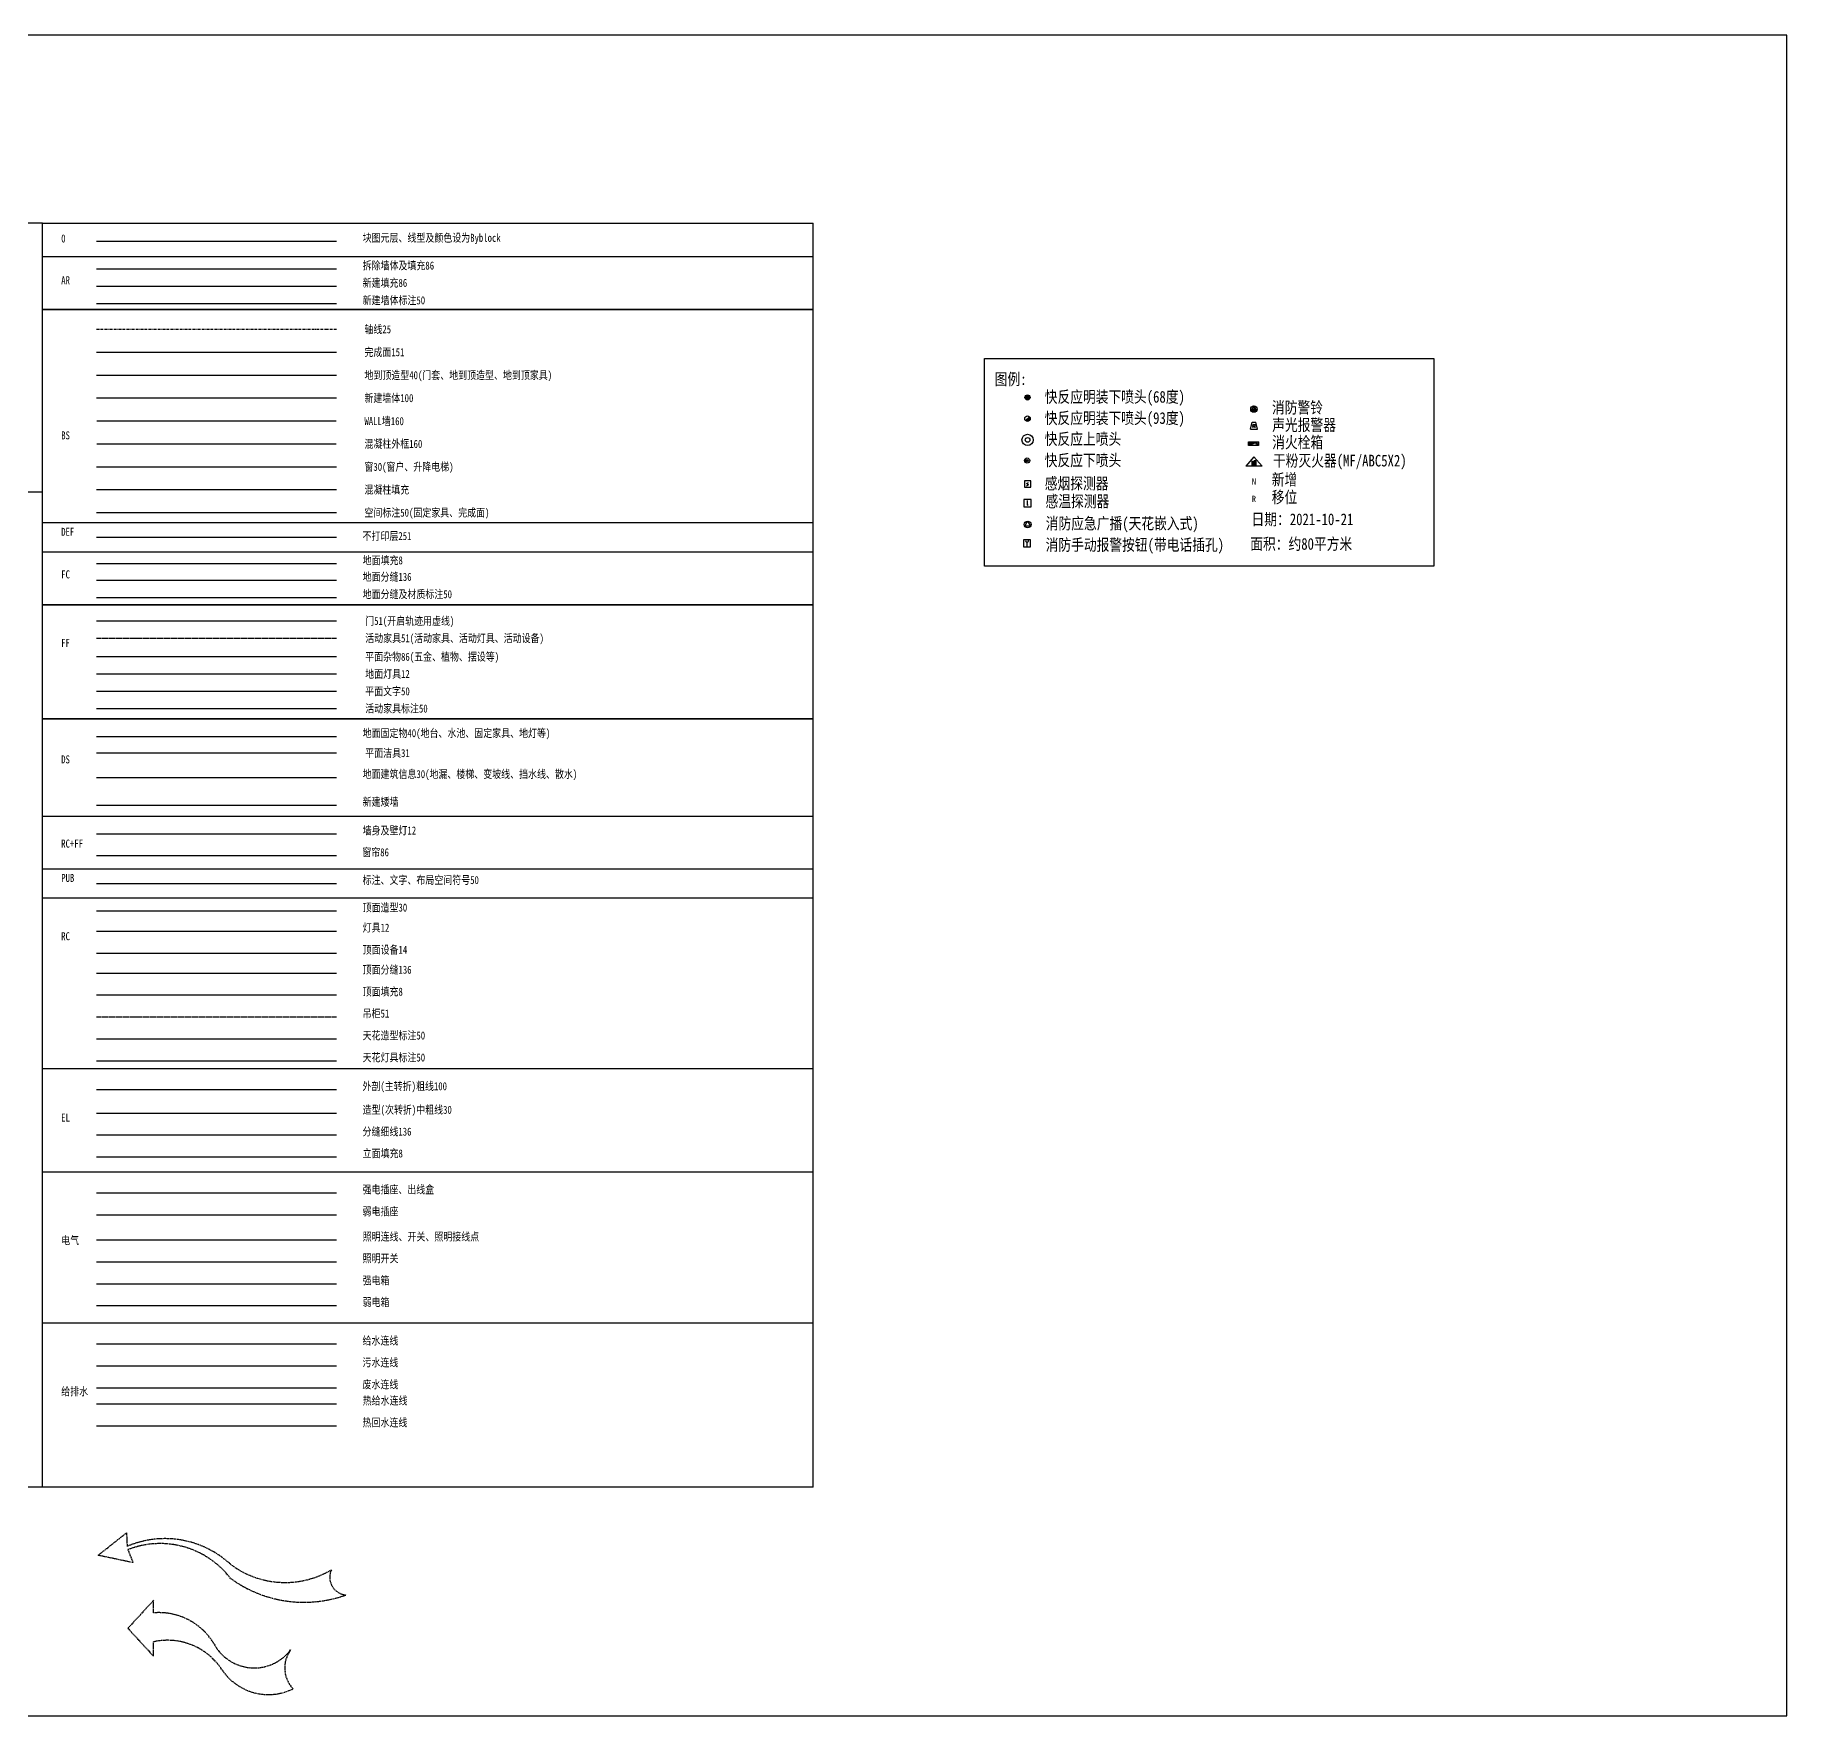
# Model space of a CAD drawing. Header units: millimetres. Extents: x 2430 to 3210, y 1273 to 1693.
# Drawn here: x 2771.8 to 3209.7, y 1272.6 to 1692.6 of the extents above; entities that cross this region are included whole.
import ezdxf

# ---------------------------------------------------------------- set-up
doc = ezdxf.new("R2010")
doc.units = ezdxf.units.MM
doc.linetypes.add('DASH', pattern=[0.35, 0.25, -0.1])
doc.linetypes.add('DHX6', pattern=[1.03, 0.6, -0.2, 0.03, -0.2])
doc.layers.get('Defpoints').update_dxf_attribs({"color": 250})
for name, color, linetype in [('0P-FE-SP', 130, 'Continuous'), ('A-喷淋', 4, 'Continuous'), ('AR-新建标注50', 50, 'Continuous'), ('AR_拆除墙体及填充86', 86, 'Continuous'), ('AR_新建填充86', 86, 'Continuous'), ('BS-空间标注50', 50, 'Continuous'), ('BS_DOTE_轴线25', 25, 'DHX6'), ('BS_FINISH_完成面151', 151, 'Continuous'), ('BS_FIXTURE_地到顶造型51', 40, 'Continuous'), ('BS_WALL_新墙100', 100, 'Continuous'), ('BS_WINDOW_窗30', 30, 'Continuous'), ('COL_FILL', 8, 'Continuous'), ('COLUMN', 160, 'Continuous'), ('DS-FIXT-厨卫洁具', 31, 'Continuous'), ('DS_AR_地面建筑信息30', 30, 'Continuous'), ('DS_OBJECT_地面固定物51', 40, 'Continuous'), ('DS_WALL_矮墙100', 100, 'Continuous'), ('E 照明开关', 1, 'Continuous'), ('EL_HATCH_立面填充8', 8, 'Continuous'), ('EL_MAJOR_转折粗线100', 100, 'Continuous'), ('EL_MIDDLE_造型中粗线30', 30, 'Continuous'), ('EL_PATTERN_分缝细线136', 136, 'Continuous'), ('EQUIP-箱柜', 3, 'Continuous'), ('EQUIP-通讯', 4, 'Continuous'), ('E弱电插座', 4, 'Continuous'), ('E强电插座', 12, 'Continuous'), ('FC-地面标注50', 50, 'Continuous'), ('FC_HATCH_地面填充8', 8, 'Continuous'), ('FC_PATTERN_地面分缝136', 136, 'Continuous'), ('FF-TEXT', 50, 'Continuous'), ('FF-家具标注50', 50, 'Continuous'), ('FF_DOOR_门扇51', 51, 'Continuous'), ('FF_FURN_活动家具51', 51, 'DASH'), ('FF_LIGHT_地面灯具12', 12, 'Continuous'), ('FF_PLANS_平面杂物86', 86, 'Continuous'), ('FS-喷头', 6, 'Continuous'), ('FSE-报警设备', 6, 'Continuous'), ('FSE-温烟探头', 6, 'Continuous'), ('PIPE-污水', 2, 'TG_W'), ('PIPE-热回水', 1, 'Continuous'), ('PIPE-热给水', 1, 'Continuous'), ('PIPE-给水', 3, 'TG_J'), ('PUB_DIM_标注50', 50, 'Continuous'), ('RC+FF_CURTAIN_窗帘86', 86, 'Continuous'), ('RC+FF_WALLLAMP_壁灯12', 12, 'Continuous'), ('RC-天花灯具标注50', 50, 'Continuous'), ('RC-天花造型标注50', 50, 'Continuous'), ('RC_CEILING_顶面造型30', 30, 'Continuous'), ('RC_EQUIPMENT_顶面设备14', 14, 'Continuous'), ('RC_FURN_吊柜51', 51, 'DASH'), ('RC_HATCH_顶面填充8', 8, 'Continuous'), ('RC_LIGHT_灯具12', 12, 'Continuous'), ('RC_PATTERN_顶面分缝136', 136, 'Continuous'), ('WALL', 160, 'Continuous'), ('WIRE-照明', 60, 'Continuous'), ('消防广播', 6, 'Continuous'), ('消防广播-FS-GB', 6, 'Continuous')]:
    doc.layers.add(name, color=color, linetype=linetype)
doc.styles.add('-宋体', font='', dxfattribs={"width": 0.8})
doc.styles.get("Standard").update_dxf_attribs({"font": 'arial.ttf'})
doc.styles.add('STYLE3', font='', dxfattribs={"width": 0.8})
doc.styles.add('TG_LINETYPE', font='SIMPLEX', dxfattribs={"width": 0.8, "height": 2, "bigfont": 'HZTXT'})
doc.styles.add('黑体', font='simhei.ttf', dxfattribs={"width": 0.7})
doc.styles.get('-宋体').set_extended_font_data('SimSun')
doc.styles.get('STYLE3').set_extended_font_data('NSimSun')
doc.linetypes.add('TG_J', pattern='A,2,-0.3,["J",TG_LINETYPE,S=0.1,R=0,X=-0.23,Y=-0.15],0', length=2.3)
doc.linetypes.add('TG_R1', pattern='A,2,-0.6,["R1",TG_LINETYPE,S=0.1,R=0,X=-0.52,Y=-0.15],0', length=2.6)
doc.linetypes.add('TG_RH1', pattern='A,2,-0.6,["RH1",TG_LINETYPE,S=0.1,R=0,X=-0.52,Y=-0.15],0', length=2.6)
doc.linetypes.add('TG_W', pattern='A,2,-0.3,["W",TG_LINETYPE,S=0.1,R=0,X=-0.23,Y=-0.1],0', length=2.3)
doc.linetypes.add('WASTE_LINE', pattern='A,30,-3,["F",Standard,S=2.54,R=0,X=-0.85,Y=-1.27],-3', length=36)

# ---------------------------------------------------------------- blocks, each defined once
blk = doc.blocks.new('93')
at = {"layer": 'FS-喷头'}
blk.add_hatch(color=1, dxfattribs=at).paths.add_polyline_path([(-38557, 18579, 0.198912), (-38585, 18646), (-38719, 18512, 0.668179)])
blk.add_hatch(color=1, dxfattribs=at).paths.add_polyline_path([(-38557, 18579, 0.198912), (-38585, 18646), (-38719, 18512, 0.668179)])
at = {"layer": 'FS-喷头', "color": 1}
blk.add_line((-38719, 18512, -30), (-38585, 18646, -30), dxfattribs=at)
blk.add_line((-38719, 18512, -30), (-38585, 18646, -30), dxfattribs=at)
for centre in [(-38652, 18579, -132), (-38652, 18579, -30)]:
    blk.add_circle(centre, 95.3, dxfattribs=at)
blk = doc.blocks.new('高智能光电感烟火灾探测器1')
for p, q in [((115, -138), (221, -77)), ((115, -138), (221, -199)), ((115, -260), (221, -199))]:
    blk.add_line(p, q)
blk.add_lwpolyline([(0, -336), (336, -336), (336, 0), (0, 0)], close=True)
blk = doc.blocks.new('智能感温探测器')
blk.add_line((125, -187), (125, -34))
blk.add_lwpolyline([(0, -250), (250, -250), (250, 0), (0, 0)], close=True)
at = {"const_width": 29.1}
blk.add_lwpolyline([(110, -187, 1), (140, -187, 1)], format="xyb", close=True, dxfattribs=at)
blk = doc.blocks.new('手动火灾报警按钮')
blk.add_line((150, -271, 0), (150, -96, 0))
blk.add_lwpolyline([(0, -300), (300, -300), (300, 0), (0, 0)], close=True)
blk.add_ellipse((150, -29, 0), major_axis=(-47.4, 47.4), ratio=1, start_param=0.785398, end_param=3.926991)
blk = doc.blocks.new('警铃')
for p, q in [((-72, -300), (0, 0)), ((0, 0), (156, 0)), ((228, -300), (156, 0)), ((-72, -300), (228, -300)), ((55, -210), (8, -210)), ((11, -163), (145, -163)), ((55, -163), (55, -210)), ((101, -163), (101, -210)), ((101, -210), (148, -210))]:
    blk.add_line(p, q)
blk.add_ellipse((78, -163), major_axis=(-47.3, 47.3), ratio=1, start_param=3.926991, end_param=7.068583)
blk = doc.blocks.new('上喷')
at = {"layer": '0P-FE-SP'}
for radius in [195, 79.5]:
    blk.add_circle((2032853, -1666439), radius, dxfattribs=at)
blk = doc.blocks.new('火灾警报扬声器（嵌入式）')
blk.add_lwpolyline([(0, 150), (130, -75), (-130, -75)], close=True)
blk.add_circle((0, 0), 150)
blk = doc.blocks.new('PL')
h = blk.add_hatch(color=256)
edge = h.paths.add_edge_path()
edge.add_arc((2502, 5377), 43.7, 0, 360)
blk.add_circle((2502, 5377, 0), 43.7)
blk = doc.blocks.new('MIE')
for p, q in [((27486, 2999, 0), (27346, 2839, 0)), ((27626, 2839, 0), (27346, 2839, 0)), ((27450, 2930, 0), (27450, 2858, 0)), ((27450, 2858, 0), (27522, 2858, 0)), ((27521, 2930, 0), (27485, 2930, 0)), ((27486, 2999, 0), (27626, 2839, 0)), ((27522, 2858, 0), (27522, 2930, 0))]:
    blk.add_line(p, q)
for points in [[(27522, 2930, 0), (27450, 2858, 0), (27522, 2858, 0)], [(27522, 2930, 0), (27450, 2930, 0), (27450, 2858, 0)]]:
    blk.add_solid(points)
blk = doc.blocks.new('海龍11223953')
at = {"layer": 'A-喷淋'}
h = blk.add_hatch(color=1, dxfattribs=at)
edge = h.paths.add_edge_path()
edge.add_arc((0, -0.66), 0.288, 0, 360)
at = {"layer": 'A-喷淋', "color": 1}
for radius in [0.658, 0.288]:
    blk.add_circle((0, -0.66), radius, dxfattribs=at)

msp = doc.modelspace()

# ---------------------------------------------------------------- hatches: boundary and pattern name
at = {"layer": 'A-喷淋'}
msp.add_hatch(color=1, dxfattribs=at).paths.add_polyline_path([(3075.04, 1590.89), (3075.04, 1590.02), (3077.59, 1590.89)])
msp.add_hatch(color=1, dxfattribs=at).paths.add_polyline_path([(3075.04, 1590.89), (3075.04, 1590.02), (3077.59, 1590.89)])

# ---------------------------------------------------------------- linework, layer by layer
at = {"color": 250}
for p, q in [((2773.62, 1645.58), (2495.08, 1645.58)), ((2773.62, 1329.74), (2773.62, 1645.58)), ((2773.62, 1645.58), (2966.23, 1645.58)), ((2966.23, 1329.74), (2966.23, 1645.58)), ((2773.62, 1637.22), (2966.23, 1637.22)), ((2966.23, 1623.95), (2773.62, 1623.95)), ((2773.62, 1623.95), (2966.23, 1623.95)), ((2773.62, 1578.36), (2623.62, 1578.36)), ((2966.23, 1570.67), (2773.62, 1570.67)), ((2773.62, 1563.47), (2966.23, 1563.47)), ((2966.23, 1550.21), (2773.62, 1550.21)), ((2773.62, 1550.21), (2966.23, 1550.21)), ((2966.23, 1521.71), (2773.62, 1521.71)), ((2773.62, 1521.71), (2966.23, 1521.71)), ((2966.23, 1497.29), (2773.62, 1497.29)), ((2966.23, 1484.14), (2773.62, 1484.14)), ((2773.62, 1476.99), (2966.23, 1476.99)), ((2966.23, 1434.24), (2773.62, 1434.24)), ((2966.23, 1408.43), (2773.62, 1408.43)), ((2966.23, 1370.68), (2773.62, 1370.68)), ((2773.62, 1329.74), (2495.08, 1329.74)), ((2966.23, 1329.74), (2773.62, 1329.74))]:
    msp.add_line(p, q, dxfattribs=at)
msp.add_line((2787.13, 1641.08), (2847.13, 1641.08))
msp.add_lwpolyline([(2430.15, 1272.56), (3209.66, 1272.56), (3209.66, 1692.56), (2430.15, 1692.56)], close=True)
at = {"layer": 'A-喷淋', "color": 6}
for p, q in [((3076.42, 1599.89, 0), (3075.7, 1598.74, 0)), ((3075.7, 1598.74, 0), (3077.14, 1598.74, 0)), ((3076.28, 1598.81, 0), (3076.01, 1598.81, 0)), ((3076.03, 1599.09, 0), (3076.81, 1599.09, 0)), ((3076.28, 1599.09, 0), (3076.28, 1598.81, 0)), ((3077.14, 1598.74, 0), (3076.42, 1599.89, 0)), ((3076.56, 1599.09, 0), (3076.56, 1598.81, 0)), ((3076.56, 1598.81, 0), (3076.83, 1598.81, 0))]:
    msp.add_line(p, q, dxfattribs=at)
at = {"layer": 'A-喷淋', "color": 1}
for p, q in [((3077.59, 1590.89, 0), (3075.04, 1590.02, 0)), ((3075.04, 1590.02, 0), (3075.04, 1590.89, 0)), ((3075.04, 1590.89, 0), (3077.59, 1590.89, 0)), ((3077.59, 1590.89, 0), (3075.04, 1590.02, 0)), ((3075.04, 1590.89, 0), (3077.59, 1590.89, 0)), ((3077.02, 1590.09, 0), (3077.39, 1590.09, 0)), ((3077.02, 1590.09, 0), (3077.39, 1590.09, 0)), ((3077.21, 1590.23, 0), (3077.21, 1590.09, 0)), ((3077.21, 1590.23, 0), (3077.21, 1590.09, 0))]:
    msp.add_line(p, q, dxfattribs=at)
at = {"layer": 'A-喷淋', "color": 1, "elevation": 0}
msp.add_lwpolyline([(3075.04, 1590.89), (3077.59, 1590.89), (3077.59, 1590.02), (3075.04, 1590.02)], close=True, dxfattribs=at)
msp.add_lwpolyline([(3075.04, 1590.89), (3077.59, 1590.89), (3077.59, 1590.02), (3075.04, 1590.02)], close=True, dxfattribs=at)
at = {"layer": 'A-喷淋', "color": 6}
msp.add_circle((3076.42, 1599.09, 0), 0.798, dxfattribs=at)
at = {"layer": 'A-喷淋', "color": 1}
msp.add_circle((3077.21, 1590.42, 0), 0.182, dxfattribs=at)
msp.add_circle((3077.21, 1590.42, 0), 0.182, dxfattribs=at)
at = {"layer": 'A-喷淋', "color": 6}
msp.add_arc((3076.42, 1599.09, 0), 0.39, 0, 180, dxfattribs=at)
at = {"layer": 'AR-新建标注50'}
msp.add_line((2787.13, 1625.45), (2847.13, 1625.45), dxfattribs=at)
at = {"layer": 'AR-新建标注50', "linetype": 'WASTE_LINE', "ltscale": 0.04}
msp.add_line((2787.13, 1354.57), (2847.13, 1354.57), dxfattribs=at)
at = {"layer": 'AR_拆除墙体及填充86'}
msp.add_line((2787.13, 1634.13), (2847.13, 1634.13), dxfattribs=at)
at = {"layer": 'AR_新建填充86'}
msp.add_line((2787.13, 1629.79), (2847.13, 1629.79), dxfattribs=at)
at = {"layer": 'BS-空间标注50'}
msp.add_line((2787.12, 1573.25), (2847.12, 1573.25), dxfattribs=at)
at = {"layer": 'BS_DOTE_轴线25'}
msp.add_line((2787.12, 1619.06), (2847.12, 1619.06), dxfattribs=at)
at = {"layer": 'BS_FINISH_完成面151'}
msp.add_line((2787.12, 1613.33), (2847.12, 1613.33), dxfattribs=at)
at = {"layer": 'BS_FIXTURE_地到顶造型51'}
msp.add_line((2787.12, 1607.61), (2847.12, 1607.61), dxfattribs=at)
at = {"layer": 'BS_WALL_新墙100'}
msp.add_line((2787.12, 1601.88), (2847.12, 1601.88), dxfattribs=at)
at = {"layer": 'BS_WINDOW_窗30'}
msp.add_line((2787.12, 1584.71), (2847.12, 1584.71), dxfattribs=at)
at = {"layer": 'COL_FILL'}
msp.add_line((2787.12, 1578.98), (2847.12, 1578.98), dxfattribs=at)
at = {"layer": 'COLUMN'}
msp.add_line((2787.21, 1590.43), (2847.03, 1590.43), dxfattribs=at)
at = {"layer": 'Defpoints'}
msp.add_line((2787.13, 1567.07), (2847.13, 1567.07), dxfattribs=at)
at = {"layer": 'DS-FIXT-厨卫洁具', "linetype": 'Continuous'}
msp.add_line((2787.13, 1513.19), (2847.13, 1513.19), dxfattribs=at)
at = {"layer": 'DS_AR_地面建筑信息30'}
msp.add_line((2787.13, 1507.07), (2847.13, 1507.07), dxfattribs=at)
at = {"layer": 'DS_OBJECT_地面固定物51'}
msp.add_line((2787.13, 1517.3), (2847.13, 1517.3), dxfattribs=at)
at = {"layer": 'DS_WALL_矮墙100'}
msp.add_line((2787.13, 1500.12), (2847.13, 1500.12), dxfattribs=at)
at = {"layer": 'E 照明开关'}
msp.add_line((2787.13, 1386.06), (2847.13, 1386.06), dxfattribs=at)
at = {"layer": 'EL_HATCH_立面填充8'}
msp.add_line((2787.13, 1412.28), (2847.13, 1412.28), dxfattribs=at)
at = {"layer": 'EL_MAJOR_转折粗线100'}
msp.add_line((2787.13, 1429.08), (2847.13, 1429.08), dxfattribs=at)
at = {"layer": 'EL_MIDDLE_造型中粗线30'}
msp.add_line((2787.13, 1423.2), (2847.13, 1423.2), dxfattribs=at)
at = {"layer": 'EL_PATTERN_分缝细线136'}
msp.add_line((2787.13, 1417.72), (2847.13, 1417.72), dxfattribs=at)
at = {"layer": 'EL_PATTERN_分缝细线136', "linetype": 'DASH', "elevation": 0}
msp.add_lwpolyline([(2796.27, 1310.86), (2787.54, 1312.7), (2794.65, 1318.32), (2794.79, 1314.93, -0.294797), (2820.61, 1310.48, 0.303913), (2845.84, 1309.08, 0.514477), (2849.46, 1302.78, -0.247711), (2820.64, 1306.94, 0.33359), (2794.99, 1314.11)], format="xyb", close=True, dxfattribs=at)
at = {"layer": 'EL_PATTERN_分缝细线136', "linetype": 'DASH'}
msp.add_lwpolyline([(2818.59, 1283.98, 0.371693), (2836.26, 1279.33, -0.362057), (2835.67, 1289.08, -0.552527), (2816.41, 1290.76, 0.282809), (2801.42, 1298.32), (2801.42, 1301.46), (2794.97, 1294.46), (2801.42, 1287.46), (2801.42, 1291.08, -0.314305), (2818.59, 1283.98)], format="xyb", dxfattribs=at)
at = {"layer": 'EQUIP-箱柜'}
msp.add_line((2787.13, 1380.55), (2847.13, 1380.55), dxfattribs=at)
at = {"layer": 'EQUIP-通讯'}
msp.add_line((2787.13, 1375.11), (2847.13, 1375.11), dxfattribs=at)
at = {"layer": 'E弱电插座'}
msp.add_line((2787.13, 1397.79), (2847.13, 1397.79), dxfattribs=at)
at = {"layer": 'E强电插座'}
msp.add_line((2787.13, 1403.27), (2847.13, 1403.27), dxfattribs=at)
at = {"layer": 'FC-地面标注50'}
msp.add_line((2787.13, 1552.01), (2847.13, 1552.01), dxfattribs=at)
at = {"layer": 'FC_HATCH_地面填充8'}
msp.add_line((2787.13, 1560.48), (2847.13, 1560.48), dxfattribs=at)
at = {"layer": 'FC_PATTERN_地面分缝136'}
msp.add_line((2787.13, 1556.35), (2847.13, 1556.35), dxfattribs=at)
at = {"layer": 'FF-TEXT'}
msp.add_line((2787.13, 1528.63), (2847.13, 1528.63), dxfattribs=at)
at = {"layer": 'FF-家具标注50'}
msp.add_line((2787.13, 1524.31), (2847.13, 1524.31), dxfattribs=at)
at = {"layer": 'FF_DOOR_门扇51'}
msp.add_line((2787.13, 1546.19), (2847.13, 1546.19), dxfattribs=at)
at = {"layer": 'FF_FURN_活动家具51'}
msp.add_line((2787.13, 1541.88), (2847.13, 1541.88), dxfattribs=at)
at = {"layer": 'FF_LIGHT_地面灯具12'}
msp.add_line((2787.13, 1532.94), (2847.13, 1532.94), dxfattribs=at)
at = {"layer": 'FF_PLANS_平面杂物86'}
msp.add_line((2787.13, 1537.25), (2847.13, 1537.25), dxfattribs=at)
at = {"layer": 'PIPE-污水', "ltscale": 0.5}
msp.add_line((2787.13, 1360.04), (2847.13, 1360.04), dxfattribs=at)
at = {"layer": 'PIPE-热回水', "color": 1, "linetype": 'TG_RH1', "ltscale": 0.5}
msp.add_line((2787.13, 1345.05), (2847.13, 1345.05), dxfattribs=at)
at = {"layer": 'PIPE-热给水', "linetype": 'TG_R1', "ltscale": 0.5}
msp.add_line((2787.13, 1350.52), (2847.13, 1350.52), dxfattribs=at)
at = {"layer": 'PIPE-给水', "ltscale": 0.5}
msp.add_line((2787.13, 1365.51), (2847.13, 1365.51), dxfattribs=at)
at = {"layer": 'PUB_DIM_标注50'}
msp.add_line((2787.13, 1480.59), (2847.13, 1480.59), dxfattribs=at)
at = {"layer": 'RC+FF_CURTAIN_窗帘86'}
msp.add_line((2787.13, 1487.55), (2847.13, 1487.55), dxfattribs=at)
at = {"layer": 'RC+FF_WALLLAMP_壁灯12'}
msp.add_line((2787.13, 1492.97), (2847.13, 1492.97), dxfattribs=at)
at = {"layer": 'RC-天花灯具标注50'}
msp.add_line((2787.13, 1436.26), (2847.13, 1436.26), dxfattribs=at)
at = {"layer": 'RC-天花造型标注50'}
msp.add_line((2787.13, 1441.74), (2847.13, 1441.74), dxfattribs=at)
at = {"layer": 'RC_CEILING_顶面造型30'}
msp.add_line((2787.13, 1473.7), (2847.13, 1473.7), dxfattribs=at)
at = {"layer": 'RC_EQUIPMENT_顶面设备14'}
msp.add_line((2787.13, 1463.13), (2847.13, 1463.13), dxfattribs=at)
at = {"layer": 'RC_FURN_吊柜51'}
msp.add_line((2787.13, 1447.22), (2847.13, 1447.22), dxfattribs=at)
at = {"layer": 'RC_HATCH_顶面填充8'}
msp.add_line((2787.13, 1452.7), (2847.13, 1452.7), dxfattribs=at)
at = {"layer": 'RC_LIGHT_灯具12'}
msp.add_line((2787.13, 1468.65), (2847.13, 1468.65), dxfattribs=at)
at = {"layer": 'RC_PATTERN_顶面分缝136'}
msp.add_line((2787.13, 1458.19), (2847.13, 1458.19), dxfattribs=at)
at = {"layer": 'WALL'}
msp.add_line((2787.21, 1596.16), (2847.03, 1596.16), dxfattribs=at)
at = {"layer": 'WIRE-照明'}
msp.add_line((2787.13, 1391.5), (2847.13, 1391.5), dxfattribs=at)
at = {"layer": '消防广播-FS-GB', "ltscale": 5}
msp.add_lwpolyline([(3009.06, 1611.71), (3121.41, 1611.71), (3121.41, 1559.85), (3009.06, 1559.85)], close=True, dxfattribs=at)

# ---------------------------------------------------------------- block references
at = {"xscale": 0.01459824919767292, "yscale": 0.01459824919767292, "zscale": 0.01459824919767292}
msp.add_blockref('MIE', (2675.18, 1543.37, 0), dxfattribs=at)
at = {"layer": 'A-喷淋', "color": 1, "xscale": 0.007299124598836459, "yscale": 0.007299124598836459, "zscale": 0.007299124598836459}
for name, p in [('93', (3301.97, 1461.09)), ('上喷', (-11818.18, 13754.93))]:
    msp.add_blockref(name, p, dxfattribs=at)
at = {"layer": 'FS-喷头', "xscale": 0.01459824919767292, "yscale": 0.01459824919767292, "zscale": 0.01459824919767292}
msp.add_blockref('PL', (2983.31, 1523.51), dxfattribs=at)
at = {"layer": 'FS-喷头', "ltscale": 0.05}
msp.add_blockref('海龍11223953', (3019.74, 1586.9), dxfattribs=at)
at = {"layer": 'FSE-报警设备', "xscale": 0.005839299684508353, "yscale": 0.005839299684508353, "zscale": 0.005839299684508353}
for name, p in [('警铃', (3075.97, 1595.84, 0)), ('手动火灾报警按钮', (3018.85, 1566.41))]:
    msp.add_blockref(name, p, dxfattribs=at)
at = {"layer": 'FSE-温烟探头', "xscale": 0.004618977285202009, "yscale": 0.004618977285202009, "zscale": 0.004618977285202009}
msp.add_blockref('高智能光电感烟火灾探测器1', (3019.08, 1581.15), dxfattribs=at)
at = {"layer": 'FSE-温烟探头', "extrusion": (0, -2.63568e-07, 1), "xscale": 0.007182837030898126, "yscale": 0.007182837030898126, "zscale": 0.007182837030898126}
msp.add_blockref('智能感温探测器', (3018.96, 1576.48, 0), dxfattribs=at)
at = {"layer": '消防广播', "xscale": 0.005693317195794562, "yscale": 0.005693317195794562, "zscale": 0.005693317195794562}
msp.add_blockref('火灾警报扬声器（嵌入式）', (3019.87, 1570.26, 0), dxfattribs=at)

# ---------------------------------------------------------------- texts
at = {"style": '-宋体', "width": 0.8}
msp.add_text('块图元层、线型及颜色设为Byblock', height=2, dxfattribs=at).set_placement((2853.66, 1640.9))
at = {"color": 6, "style": '黑体', "width": 0.8}
for s, height, p in [('图例:', 2.92, (3011.65, 1605.12)), ('快反应明装下喷头(68度)', 2.9196, (3024.15, 1600.71)), ('快反应明装下喷头(93度)', 2.9196, (3024.15, 1595.4)), ('消防警铃', 2.92, (3080.94, 1598.04, 0)), ('声光报警器', 2.92, (3081, 1593.69, 0)), ('快反应上喷头', 2.92, (3024.15, 1590.19)), ('消火栓箱', 2.92, (3081, 1589.34, 0)), ('快反应下喷头', 2.92, (3024.15, 1584.87)), ('干粉灭火器(MF/ABC5X2)', 2.9196, (3081.19, 1584.76)), ('感烟探测器', 2.92, (3024.15, 1579.06)), ('新增', 2.92, (3080.89, 1580.05, 0)), ('感温探测器', 2.92, (3024.34, 1574.6, 0)), ('移位', 2.92, (3080.89, 1575.64, 0)), ('消防应急广播(天花嵌入式)', 2.9196, (3024.4, 1569.08, 0)), ('日期：2021-10-21', 2.9196, (3075.84, 1570.11, 0)), ('消防手动报警按钮(带电话插孔)', 2.9196, (3024.37, 1563.74)), ('面积：约80平方米', 2.92, (3075.51, 1563.96, 0))]:
    msp.add_text(s, height=height, dxfattribs=at).set_placement(p)
at = {"color": 1, "ltscale": 50, "style": 'STYLE3'}
for s, p in [('N', (3075.89, 1580.23, 0)), ('R', (3075.89, 1575.91, 0))]:
    msp.add_text(s, height=1.57, rotation=0, dxfattribs=at).set_placement(p)
at = {"layer": 'AR-新建标注50', "style": '-宋体', "width": 0.8}
msp.add_text('新建墙体标注50', height=2, dxfattribs=at).set_placement((2853.66, 1625.28))
at = {"layer": 'AR_拆除墙体及填充86', "style": '-宋体', "width": 0.8}
msp.add_text('拆除墙体及填充86', height=2, dxfattribs=at).set_placement((2853.66, 1633.97))
at = {"layer": 'AR_新建填充86', "style": '-宋体', "width": 0.8}
msp.add_text('新建填充86', height=2, dxfattribs=at).set_placement((2853.66, 1629.63))
at = {"layer": 'BS-空间标注50', "style": '-宋体', "width": 0.8}
msp.add_text('空间标注50(固定家具、完成面)', height=2, dxfattribs=at).set_placement((2854.11, 1572.22))
at = {"layer": 'BS_DOTE_轴线25', "style": '-宋体', "width": 0.8}
msp.add_text('轴线25', height=2, dxfattribs=at).set_placement((2854.11, 1618.04))
at = {"layer": 'BS_FINISH_完成面151', "style": '-宋体', "width": 0.8}
msp.add_text('完成面151', height=2, dxfattribs=at).set_placement((2854.11, 1612.32))
at = {"layer": 'BS_FIXTURE_地到顶造型51', "style": '-宋体', "width": 0.8}
msp.add_text('地到顶造型40(门套、地到顶造型、地到顶家具)', height=2, dxfattribs=at).set_placement((2854.11, 1606.57))
at = {"layer": 'BS_WALL_新墙100', "style": '-宋体', "width": 0.8}
msp.add_text('新建墙体100', height=2, dxfattribs=at).set_placement((2854.11, 1600.85))
at = {"layer": 'BS_WINDOW_窗30', "style": '-宋体', "width": 0.8}
msp.add_text('窗30(窗户、升降电梯)', height=2, dxfattribs=at).set_placement((2854.11, 1583.67))
at = {"layer": 'COL_FILL', "style": '-宋体', "width": 0.8}
msp.add_text('混凝柱填充', height=2, dxfattribs=at).set_placement((2854.11, 1577.95))
at = {"layer": 'COLUMN', "style": '-宋体', "width": 0.8}
msp.add_text('混凝柱外框160', height=2, dxfattribs=at).set_placement((2854.11, 1589.4))
at = {"layer": 'Defpoints', "style": '-宋体', "width": 0.8}
msp.add_text('不打印层251', height=2, dxfattribs=at).set_placement((2853.63, 1566.39))
at = {"layer": 'DS-FIXT-厨卫洁具', "linetype": 'Continuous', "style": '-宋体', "width": 0.8}
msp.add_text('平面洁具31', height=2, dxfattribs=at).set_placement((2854.3, 1512.15))
at = {"layer": 'DS_AR_地面建筑信息30', "style": '-宋体', "width": 0.8}
msp.add_text('地面建筑信息30(地漏、楼梯、变坡线、挡水线、散水)', height=2, dxfattribs=at).set_placement((2853.66, 1506.9))
at = {"layer": 'DS_OBJECT_地面固定物51', "style": '-宋体', "width": 0.8}
msp.add_text('地面固定物40(地台、水池、固定家具、地灯等)', height=2, dxfattribs=at).set_placement((2853.66, 1517.12))
at = {"layer": 'DS_WALL_矮墙100', "style": '-宋体', "width": 0.8}
msp.add_text('新建矮墙', height=2, dxfattribs=at).set_placement((2853.66, 1499.95))
at = {"layer": 'E 照明开关', "style": '-宋体', "width": 0.8}
msp.add_text('照明开关', height=2, dxfattribs=at).set_placement((2853.66, 1385.89))
at = {"layer": 'EL_HATCH_立面填充8', "style": '-宋体', "width": 0.8}
msp.add_text('立面填充8', height=2, dxfattribs=at).set_placement((2853.66, 1412.12))
at = {"layer": 'EL_MAJOR_转折粗线100', "style": '-宋体', "width": 0.8}
msp.add_text('外剖(主转折)粗线100', height=2, dxfattribs=at).set_placement((2853.62, 1428.91))
at = {"layer": 'EL_MIDDLE_造型中粗线30', "style": '-宋体', "width": 0.8}
msp.add_text('造型(次转折)中粗线30', height=2, dxfattribs=at).set_placement((2853.67, 1423.02))
at = {"layer": 'EL_PATTERN_分缝细线136', "style": '-宋体', "width": 0.8}
msp.add_text('分缝细线136', height=2, dxfattribs=at).set_placement((2853.64, 1417.56))
at = {"layer": 'EQUIP-箱柜', "style": '-宋体', "width": 0.8}
msp.add_text('强电箱 ', height=2, dxfattribs=at).set_placement((2853.64, 1380.39))
at = {"layer": 'EQUIP-通讯', "style": '-宋体', "width": 0.8}
msp.add_text('弱电箱', height=2, dxfattribs=at).set_placement((2853.66, 1374.95))
at = {"layer": 'E弱电插座', "style": '-宋体', "width": 0.8}
msp.add_text('弱电插座', height=2, dxfattribs=at).set_placement((2853.62, 1397.62))
at = {"layer": 'E强电插座', "style": '-宋体', "width": 0.8}
msp.add_text('强电插座、出线盒', height=2, dxfattribs=at).set_placement((2853.62, 1403.09))
at = {"layer": 'FC-地面标注50', "style": '-宋体', "width": 0.8}
msp.add_text('地面分缝及材质标注50', height=2, dxfattribs=at).set_placement((2853.66, 1551.84))
at = {"layer": 'FC_HATCH_地面填充8', "style": '-宋体', "width": 0.8}
msp.add_text('地面填充8', height=2, dxfattribs=at).set_placement((2853.66, 1560.31))
at = {"layer": 'FC_PATTERN_地面分缝136', "style": '-宋体', "width": 0.8}
msp.add_text('地面分缝136', height=2, dxfattribs=at).set_placement((2853.66, 1556.18))
at = {"layer": 'FF-TEXT', "style": '-宋体', "width": 0.8}
msp.add_text('平面文字50', height=2, dxfattribs=at).set_placement((2854.3, 1527.59))
at = {"layer": 'FF-家具标注50', "style": '-宋体', "width": 0.8}
msp.add_text('活动家具标注50', height=2, dxfattribs=at).set_placement((2854.3, 1523.27))
at = {"layer": 'FF_DOOR_门扇51', "style": '-宋体', "width": 0.8}
msp.add_text('门51(开启轨迹用虚线)', height=2, dxfattribs=at).set_placement((2854.3, 1545.16))
at = {"layer": 'FF_FURN_活动家具51', "style": '-宋体', "width": 0.8}
msp.add_text('活动家具51(活动家具、活动灯具、活动设备)', height=2, dxfattribs=at).set_placement((2854.3, 1540.84))
at = {"layer": 'FF_LIGHT_地面灯具12', "style": '-宋体', "width": 0.8}
msp.add_text('地面灯具12', height=2, dxfattribs=at).set_placement((2854.3, 1531.92))
at = {"layer": 'FF_PLANS_平面杂物86', "style": '-宋体', "width": 0.8}
msp.add_text('平面杂物86(五金、植物、摆设等)', height=2, dxfattribs=at).set_placement((2854.3, 1536.22))
at = {"layer": 'PIPE-污水', "ltscale": 0.5, "style": '-宋体', "width": 0.8}
for s, p in [('污水连线', (2853.62, 1359.87)), ('废水连线', (2853.62, 1354.39))]:
    msp.add_text(s, height=2, dxfattribs=at).set_placement(p)
at = {"layer": 'PIPE-热回水', "color": 1, "linetype": 'TG_RH1', "ltscale": 0.5, "style": '-宋体', "width": 0.8}
msp.add_text('热回水连线', height=2, dxfattribs=at).set_placement((2853.64, 1344.88))
at = {"layer": 'PIPE-热给水', "linetype": 'TG_R1', "ltscale": 0.5, "style": '-宋体', "width": 0.8}
msp.add_text('热给水连线', height=2, dxfattribs=at).set_placement((2853.67, 1350.35))
at = {"layer": 'PIPE-给水', "ltscale": 0.5, "style": '-宋体', "width": 0.8}
msp.add_text('给水连线', height=2, dxfattribs=at).set_placement((2853.62, 1365.34))
at = {"layer": 'PUB_DIM_标注50', "style": '-宋体', "width": 0.8}
msp.add_text('标注、文字、布局空间符号50', height=2, dxfattribs=at).set_placement((2853.66, 1480.42))
at = {"layer": 'PUB_DIM_标注50', "char_height": 2, "attachment_point": 1, "style": '-宋体'}
for s, insert, width in [('0', (2778.32, 1642.73), 8.7294), ('AR', (2778.32, 1632.3), 8.7294), ('BS', (2778.32, 1593.54), 8.7294), ('DEF', (2778.32, 1569.43), 8.7294), ('FC', (2778.32, 1558.8), 8.7294), ('FF', (2778.32, 1541.68), 8.7294), ('DS', (2778.32, 1512.57), 11.2693), ('RC+FF', (2778.32, 1491.53), 8.7294), ('PUB', (2778.32, 1482.96), 8.7294), ('RC', (2778.32, 1468.39), 8.7294), ('EL', (2778.32, 1423.09), 8.7294), ('电气', (2778.32, 1392.4), 8.7294), ('给排水', (2778.32, 1354.64), 8.7294)]:
    msp.add_mtext(s, dxfattribs=dict(at, insert=insert, width=width))
at = {"layer": 'RC+FF_CURTAIN_窗帘86', "style": '-宋体', "width": 0.8}
msp.add_text('窗帘86', height=2, dxfattribs=at).set_placement((2853.58, 1487.37))
at = {"layer": 'RC+FF_WALLLAMP_壁灯12', "style": '-宋体', "width": 0.8}
msp.add_text('墙身及壁灯12', height=2, dxfattribs=at).set_placement((2853.66, 1492.8))
at = {"layer": 'RC-天花灯具标注50', "style": '-宋体', "width": 0.8}
msp.add_text('天花灯具标注50', height=2, dxfattribs=at).set_placement((2853.66, 1436.09))
at = {"layer": 'RC-天花造型标注50', "style": '-宋体', "width": 0.8}
msp.add_text('天花造型标注50', height=2, dxfattribs=at).set_placement((2853.66, 1441.58))
at = {"layer": 'RC_CEILING_顶面造型30', "style": '-宋体', "width": 0.8}
msp.add_text('顶面造型30', height=2, dxfattribs=at).set_placement((2853.66, 1473.55))
at = {"layer": 'RC_EQUIPMENT_顶面设备14', "style": '-宋体', "width": 0.8}
msp.add_text('顶面设备14', height=2, dxfattribs=at).set_placement((2853.67, 1463))
at = {"layer": 'RC_FURN_吊柜51', "style": '-宋体', "width": 0.8}
msp.add_text('吊柜51', height=2, dxfattribs=at).set_placement((2853.66, 1447.06))
at = {"layer": 'RC_HATCH_顶面填充8', "style": '-宋体', "width": 0.8}
msp.add_text('顶面填充8', height=2, dxfattribs=at).set_placement((2853.66, 1452.54))
at = {"layer": 'RC_LIGHT_灯具12', "style": '-宋体', "width": 0.8}
msp.add_text('灯具12', height=2, dxfattribs=at).set_placement((2853.67, 1468.52))
at = {"layer": 'RC_PATTERN_顶面分缝136', "style": '-宋体', "width": 0.8}
msp.add_text('顶面分缝136', height=2, dxfattribs=at).set_placement((2853.66, 1458.02))
at = {"layer": 'WALL', "style": '-宋体', "width": 0.8}
msp.add_text('WALL墙160', height=2, dxfattribs=at).set_placement((2854.11, 1595.09))
at = {"layer": 'WIRE-照明', "style": '-宋体', "width": 0.8}
msp.add_text('照明连线、开关、照明接线点', height=2, dxfattribs=at).set_placement((2853.67, 1391.33))

doc.saveas('drawing.dxf')
